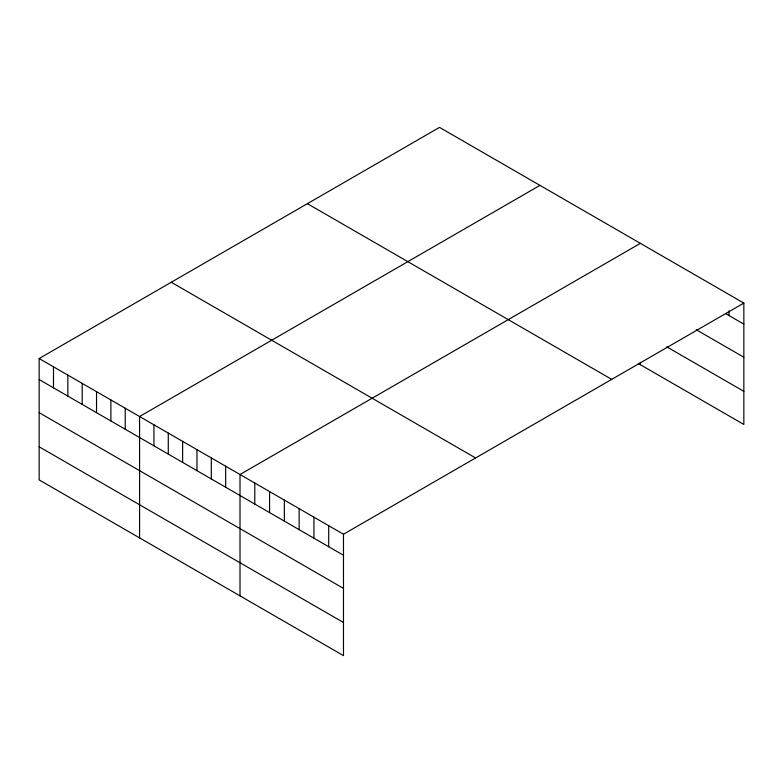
<?xml version="1.0" encoding="UTF-8"?>
<svg xmlns="http://www.w3.org/2000/svg" width="783" height="783" viewBox="0 0 783 783"><rect width="100%" height="100%" fill="white"/><g stroke="black" fill="none" stroke-linecap="round" stroke-linejoin="round"><path stroke-width="1.17" d="M39.15 358.536L343.483 534.241L343.483 655.616L39.15 479.91L39.15 358.536L439.517 127.384L743.85 303.09L743.85 424.464L638.331 363.537M539.947 185.375L139.58 416.517L139.58 537.892M640.377 243.356L240.009 474.508L240.009 595.873M343.483 534.241L743.85 303.09M725.9 313.748L743.85 324.113M696.341 329.79L743.85 357.224M666.773 346.849L743.85 391.343M307.396 203.668L611.729 379.373M171.271 282.262L475.604 457.967M39.15 379.549L343.483 555.255M39.15 412.67L343.483 588.376M39.15 446.79L343.483 622.495M729.071 310.9L729.071 315.578M640.377 362.353L640.377 364.721M328.703 525.706L328.703 546.72M313.924 517.172L313.924 538.185M299.135 508.637L299.135 529.651M284.356 500.102L284.356 521.116M269.577 491.567L269.577 512.591M254.788 483.042L254.788 504.056M225.661 466.218L225.661 487.232M211.312 457.938L211.312 478.951M196.973 449.657L196.973 470.671M182.625 441.367L182.625 462.381M168.276 433.087L168.276 454.101M153.928 424.807L153.928 445.821M125.231 408.237L125.231 429.25M110.883 399.956L110.883 420.97M96.534 391.666L96.534 412.68M82.195 383.386L82.195 404.4M67.847 375.106L67.847 396.12M53.498 366.826L53.498 387.839"/></g></svg>
